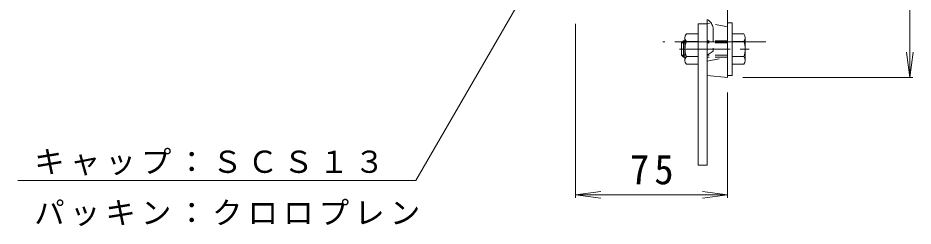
# Model space of a CAD drawing. Units: millimetres, scale not verified. Extents: x -960 to 864, y -689 to 685.
# Drawn here: x 174.9 to 616.9, y -328.6 to -225.6 of the extents above; entities that cross this region are included whole.
import ezdxf

# ---------------------------------------------------------------- set-up
doc = ezdxf.new("R2010")
doc.units = ezdxf.units.MM
doc.header["$LTSCALE"] = 5
for name, pattern in [('CHAIN1', [8, 5, -1, 1, -1]), ('CHAIN2', [12, 9, -1, 1, -1]), ('DASHED1', [1.8, 1.2, -0.6])]:
    doc.linetypes.add(name, pattern=pattern)
for name, color, linetype, lineweight in [('0-0_通り芯', 7, 'CHAIN2', 9), ('0-1_躯体', 2, 'Continuous', 9), ('0-3_建具', 4, 'Continuous', 9), ('0-4_その他', 7, 'Continuous', 9), ('0-5_寸法', 7, 'Continuous', 9), ('0-A', 2, 'Continuous', 9)]:
    doc.layers.add(name, color=color, linetype=linetype, lineweight=lineweight)
doc.styles.add('ＭＳ ゴシック', font='')
doc.styles.get('ＭＳ ゴシック').set_extended_font_data('MS Gothic')

msp = doc.modelspace()

# ---------------------------------------------------------------- linework, layer by layer
at = {"layer": '0-0_通り芯'}
msp.add_line((544.24, -237.5), (493.325, -237.5), dxfattribs=at)
at = {"layer": '0-1_躯体'}
for p, q in [((525.241, 0), (525.24, -255)), ((515.24, -226.379), (515.24, -254)), ((525.24, -255), (515.24, -254))]:
    msp.add_line(p, q, dxfattribs=at)
at = {"layer": '0-1_躯体', "linetype": 'DASHED1'}
for p, q in [((525.24, -230), (515.24, -228.186)), ((515.24, -231.354), (515.24, -244)), ((518.24, -231.575), (518.24, -242)), ((518.24, -242), (515.24, -244)), ((515.24, -244), (518.24, -242)), ((515.24, -247), (525.24, -245))]:
    msp.add_line(p, q, dxfattribs=at)
msp.add_lwpolyline([(518.24, -231.575), (518.24, -242), (515.24, -244)], dxfattribs=at)
msp.add_arc((512.24, -231.575), 6, 0, 85.79402, dxfattribs=at)
at = {"layer": '0-3_建具'}
for p, q in [((510.74, -298.499), (510.74, -228.499)), ((510.74, -228.499), (515.24, -228.499)), ((515.24, -228.499), (515.24, -298.499)), ((515.24, -298.499), (510.74, -298.499))]:
    msp.add_line(p, q, dxfattribs=at)
at = {"layer": '0-4_その他'}
for p, q in [((615.241, -255), (615.241, 255)), ((450.241, -228.5), (450.241, -314.625)), ((615.241, -255), (613.61, -242.607)), ((615.241, -255), (616.873, -242.607)), ((532.741, -255), (616.741, -255)), ((525.241, -262.5), (525.241, -314.625)), ((450.241, -313.125), (462.634, -311.494)), ((450.241, -313.125), (525.241, -313.125)), ((450.241, -313.125), (462.634, -314.757)), ((525.241, -313.125), (512.848, -311.494)), ((525.241, -313.125), (512.848, -314.757))]:
    msp.add_line(p, q, dxfattribs=at)
at = {"layer": '0-5_寸法'}
msp.add_lwpolyline([(450.24, -169.461), (371.36, -306.086), (174.936, -306.086)], dxfattribs=at)
at = {"layer": '0-A'}
for p, q in [((527.54, -227.999), (525.24, -227.999)), ((527.54, -254), (527.54, -227.999)), ((504.962, -233.499), (510.74, -233.499)), ((533.319, -233.499), (527.54, -233.499)), ((504.24, -236.999), (503.54, -236.999)), ((503.54, -244.999), (503.54, -236.999)), ((504.24, -246.623), (504.24, -235.376)), ((504.962, -237.252), (510.74, -237.252)), ((533.319, -237.252), (527.54, -237.252)), ((534.04, -235.376), (534.04, -246.623)), ((502.54, -243.999), (503.54, -244.999)), ((504.24, -244.999), (503.54, -244.999)), ((504.962, -244.746), (510.74, -244.746)), ((533.319, -244.746), (527.54, -244.746)), ((504.962, -248.499), (510.74, -248.499)), ((533.319, -248.499), (527.54, -248.499)), ((527.54, -254), (525.24, -254))]:
    msp.add_line(p, q, dxfattribs=at)
at = {"layer": '0-A', "linetype": 'DASHED1'}
for p, q in [((525.24, -236.999), (515.24, -236.999)), ((525.24, -237.999), (515.24, -237.999)), ((525.24, -244), (515.24, -244)), ((525.24, -245), (515.24, -245))]:
    msp.add_line(p, q, dxfattribs=at)
at = {"layer": '0-A', "linetype": 'CHAIN1'}
msp.add_line((501.506, -240.999), (536.019, -240.999), dxfattribs=at)
at = {"layer": '0-A'}
for points in [[(504.24, -237.999), (502.54, -237.999), (503.54, -236.999)], [(504.24, -243.999), (502.54, -243.999), (502.54, -237.999)]]:
    msp.add_lwpolyline(points, dxfattribs=at)
for centre, radius, start, end in [((507.04, -235.376), 2.8, 137.92537, 222.07443), ((531.24, -235.376), 2.8, 317.92557, 42.07463), ((514.329, -240.999), 10.089, 158.19984, 201.80214), ((523.951, -240.999), 10.089, 338.19785, 21.80212), ((507.04, -246.623), 2.8, 137.92557, 222.07463), ((531.24, -246.623), 2.8, 317.92572, 42.07428)]:
    msp.add_arc(centre, radius, start, end, dxfattribs=at)

# ---------------------------------------------------------------- texts
at = {"layer": '0-4_その他', "color": 2, "insert": (477.116, -308.125), "char_height": 14.66, "attachment_point": 7, "style": 'ＭＳ ゴシック'}
msp.add_mtext('\\T1.27;\\W0.95;75', dxfattribs=at)
at = {"layer": '0-5_寸法', "char_height": 11, "attachment_point": 7, "style": 'ＭＳ ゴシック'}
for s, insert in [('\\T1.17;キャップ：ＳＣＳ１３', (183.015, -303.586)), ('\\T1.17;パッキン：クロロプレン', (183.015, -328.586))]:
    msp.add_mtext(s, dxfattribs=dict(at, insert=insert))

doc.saveas('drawing.dxf')
